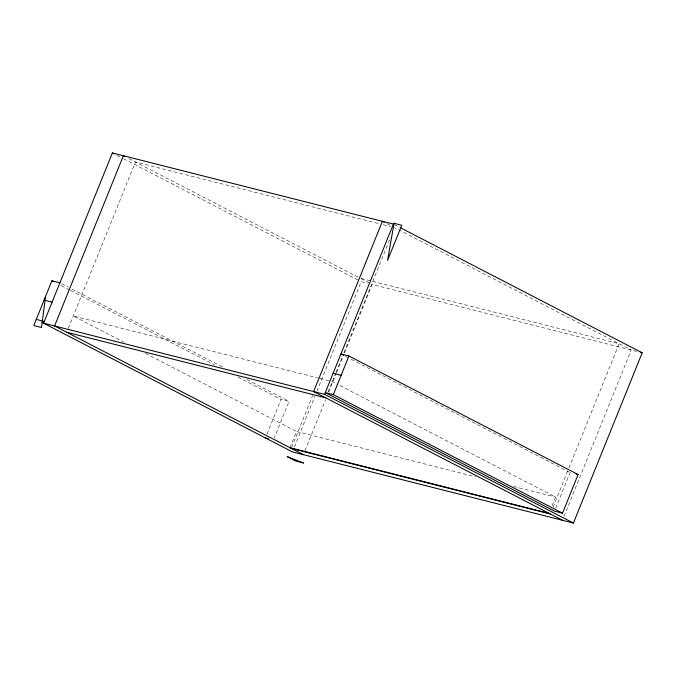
<?xml version="1.0" encoding="UTF-8"?>
<svg xmlns="http://www.w3.org/2000/svg" width="676" height="676" viewBox="0 0 676 676"><rect width="100%" height="100%" fill="white"/><g stroke="black" fill="none" stroke-linecap="round" stroke-linejoin="round"><path stroke-width="0.51" stroke-dasharray="3.38 2.54" d="M68.276 328.333L135.479 162.003L379.151 223.697M267.012 434.085L281.055 399.339L289.075 401.367L274.253 438.048M289.979 447.732L296.536 431.499L475.701 476.867M291.677 447.436L312.633 395.578M294.381 447.005L314.94 396.128M316.917 391.235L361.187 281.655L367.186 283.176M328.037 392.097L335.609 373.372M336.006 372.391L342.326 356.734M343.907 352.821L390.559 237.369M304.977 450.765L325.536 399.888M328.697 392.063L336.209 373.473M336.606 372.493L342.926 356.835M344.506 352.923L372.18 284.435L638.203 351.79M552.089 505.682L555.562 497.088L338.853 384.99M553.078 507.144L568.499 468.992M568.896 468.012L619.098 343.754L360.063 278.174M555.655 508.234L570.088 472.516L572.09 473.023M564.012 516.346L631.207 350.024L394.556 227.609M383.25 224.736L390.415 226.553M318.979 378.222L73.253 316.013L123.919 342.217M320.001 378.484L332.288 381.594L337.915 384.509M513.583 486.458L555.562 497.088M394.319 224.593L399.93 227.491M387.052 223.731L390.812 225.674M128.955 158.632L360.021 278.149M360.959 278.63L370.313 283.472M117.049 155.379L122.66 158.277M123.598 158.759L359.319 280.684M345.588 356.396L347.464 357.367M351.199 359.302L569.15 472.034M61.769 283.802L68.318 287.182M72.062 289.117L223.595 367.499M246.977 379.599L289.075 401.367M61.237 285.635L69.653 289.996M70.591 290.477L214.638 364.989M238.028 377.081L281.055 399.339M145.492 353.379L296.536 431.499"/><path stroke-width="1.01" d="M45.503 296.595L41.523 327.505L33.8 325.553L51.883 280.802L59.902 282.83M324.607 394.345L393.39 224.102L112.377 152.953L43.594 323.196L324.607 394.345L573.417 523.047L642.2 352.804L400.868 227.973M333.336 394.623L348.934 356.007L578.107 474.552L562.508 513.16L554.481 511.132L325.317 392.587L333.336 394.623L562.508 513.16M640.206 352.297L642.2 352.804M348.934 356.007L340.915 353.979L343.721 355.432M44.084 300.102L52.103 302.138M333.116 373.287L341.135 375.315M36.284 319.41L44.303 321.438M66.696 332.246L325.722 397.826M576.096 474.037L578.107 474.552M265.457 437.947L268.457 438.707M289.979 447.732L549.005 513.321M291.288 448.416L550.315 513.997M573.417 523.047L292.404 451.898L41.895 322.317M384.264 222.286L382.396 221.322L313.613 391.565L562.424 520.258M125.237 156.705L123.37 155.742L54.587 325.976L303.397 454.678M112.377 152.953L114.244 153.925M51.883 280.802L53.75 281.765M394.04 223.3L387.576 260.361L401.764 225.26L394.04 223.3M303.431 462.984L295.708 461.024L287.199 456.621L303.431 462.984"/></g></svg>
